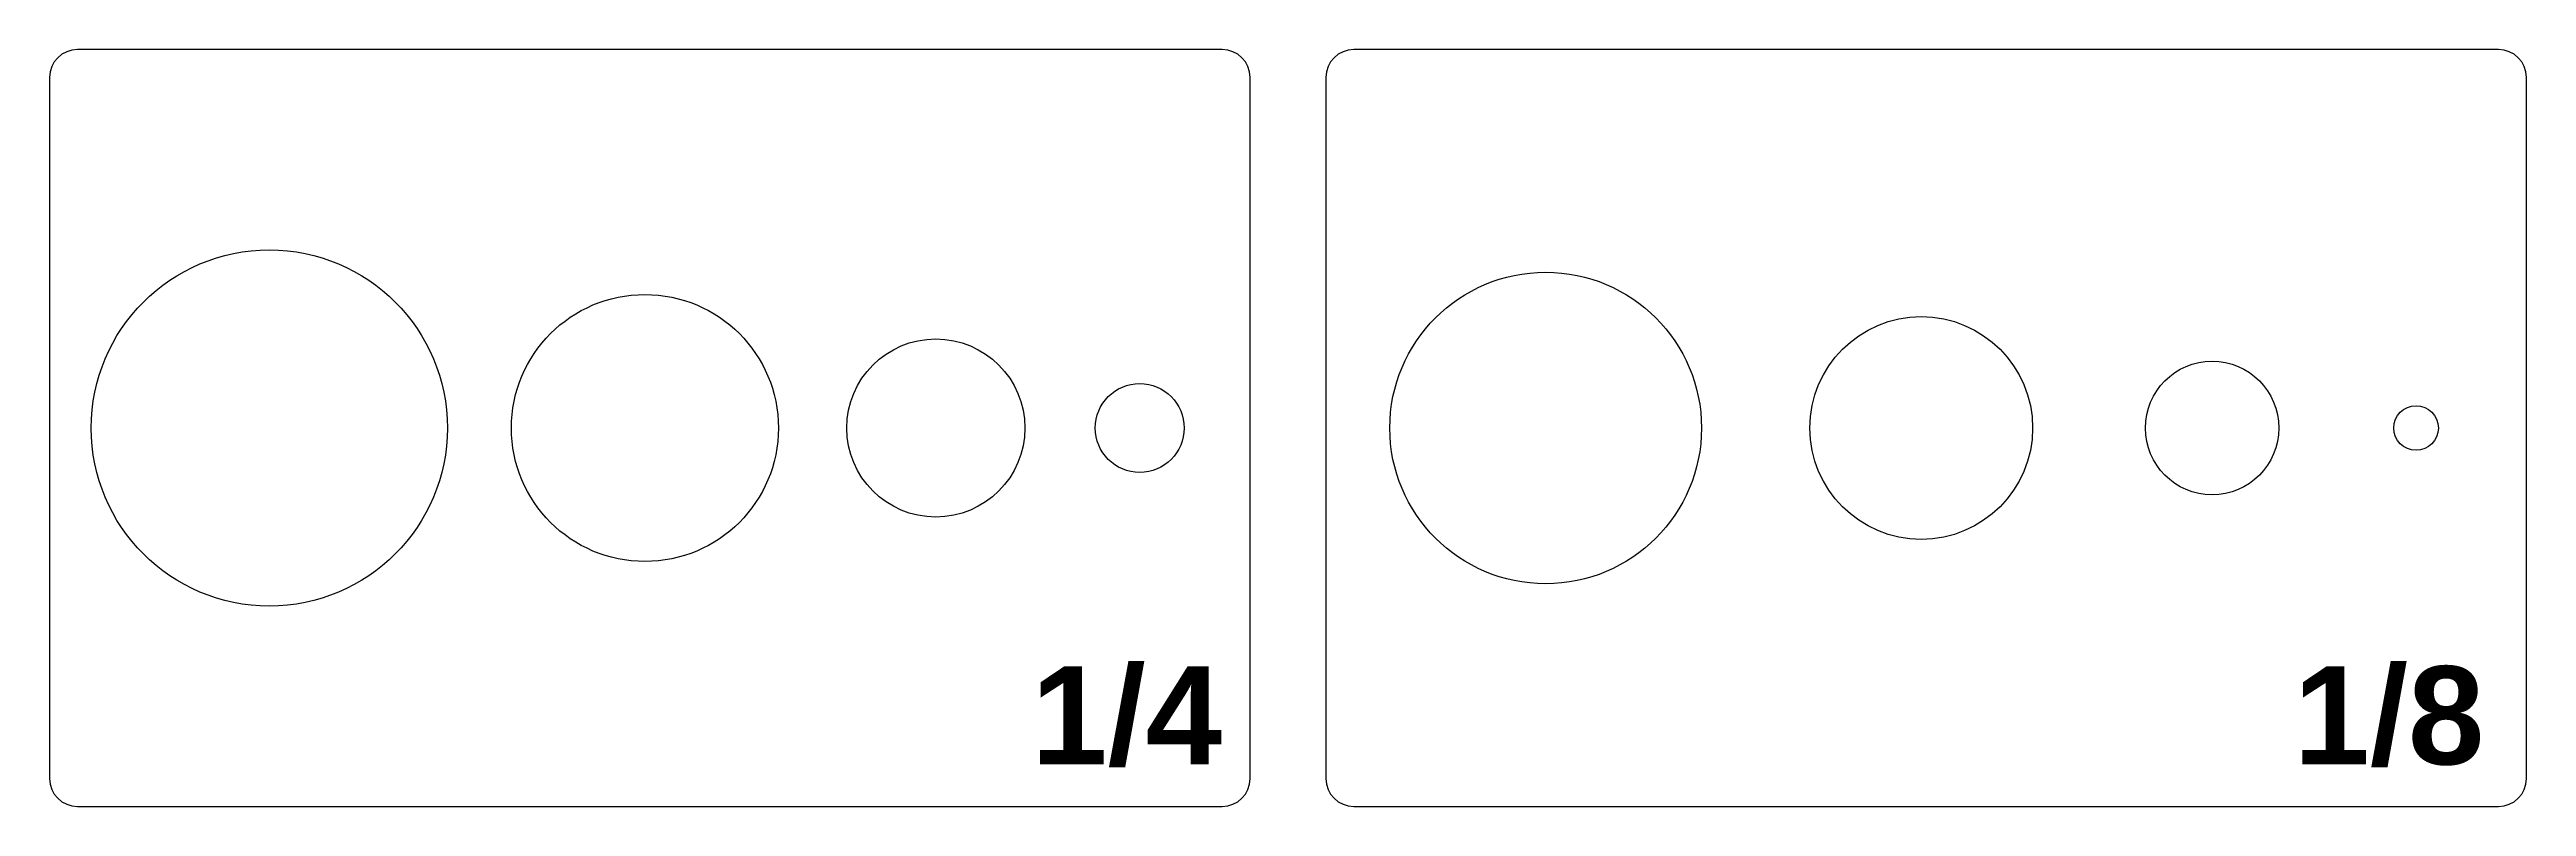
# Model space of a CAD drawing. Header units: millimetres. Extents: x 0 to 177, y 0 to 54.
import ezdxf

# ---------------------------------------------------------------- set-up
doc = ezdxf.new("R2010")
doc.units = ezdxf.units.MM
doc.layers.add('score', color=176, linetype='Continuous', lineweight=25, true_color=0x000080)
doc.layers.add('visible', color=16, linetype='Continuous', lineweight=25, true_color=0x800000)
doc.styles.add('textstyle11', font='arial.ttf')
doc.styles.add('textstyle12', font='arial.ttf')

msp = doc.modelspace()

# ---------------------------------------------------------------- linework, layer by layer
at = {"layer": 'visible'}
for p, q in [((83.6, 53.98), (2, 53.98)), ((174.6, 53.98), (93, 53.98)), ((0, 51.98), (0, 2)), ((85.6, 2), (85.6, 51.98)), ((91, 51.98), (91, 2)), ((176.6, 2), (176.6, 51.98)), ((2, 0), (83.6, 0)), ((93, 0), (174.6, 0))]:
    msp.add_line(p, q, dxfattribs=at)
for centre, radius in [((15.67, 26.99), 12.7), ((106.67, 26.99), 11.11), ((42.45, 26.99), 9.52), ((133.45, 26.99), 7.94), ((63.19, 26.99), 6.35), ((77.73, 26.99), 3.17), ((154.19, 26.99), 4.76), ((168.73, 26.99), 1.59)]:
    msp.add_circle(centre, radius, dxfattribs=at)
for centre, start, end in [((2, 51.98), 90, 180), ((83.6, 51.98), 0, 90), ((93, 51.98), 90, 180), ((174.6, 51.98), 0, 90), ((2, 2), 180, 270), ((83.6, 2), 270, 0), ((93, 2), 180, 270), ((174.6, 2), 270, 0)]:
    msp.add_arc(centre, 2, start, end, dxfattribs=at)

# ---------------------------------------------------------------- texts
at = {"layer": 'score', "char_height": 1, "attachment_point": 1}
for s, insert, style in [('\\fArial|b1|i0|c0|p0;\\H7;1/4', (70, 10), 'textstyle11'), ('\\fArial|b1|i0|c0|p0;\\H7;1/8', (160, 10), 'textstyle12')]:
    msp.add_mtext(s, dxfattribs=dict(at, insert=insert, style=style))

doc.saveas('drawing.dxf')
